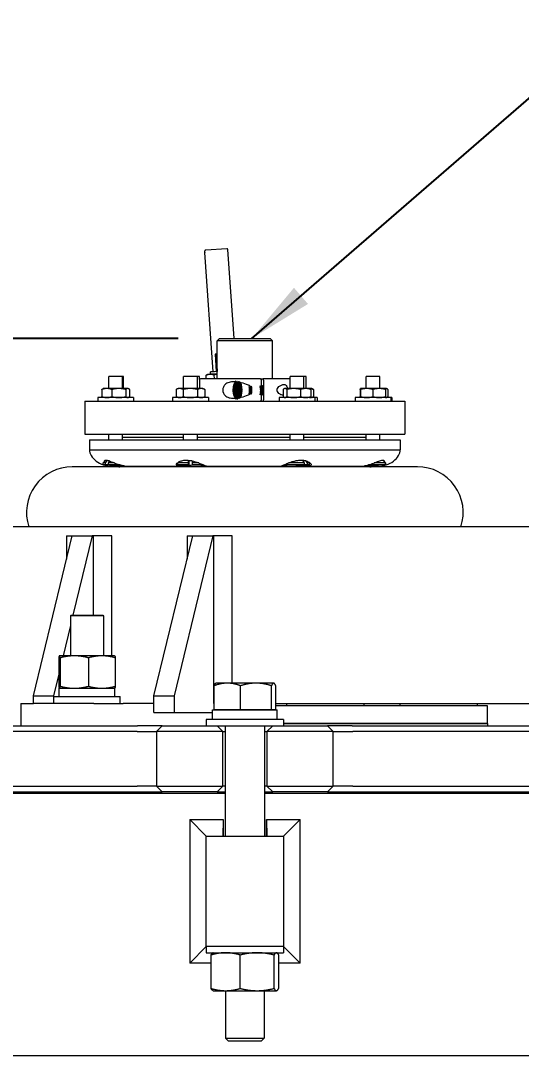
# Model space of a CAD drawing. Header units: inches. Extents: x 19 to 503, y 7 to 322.
# Drawn here: x 381.47 to 392.81, y 133.51 to 156.96 of the extents above; entities that cross this region are included whole.
import ezdxf

# ---------------------------------------------------------------- set-up
doc = ezdxf.new("R2010")
doc.units = ezdxf.units.IN
doc.header["$LTSCALE"] = 15
doc.header["$MEASUREMENT"] = 0
for name, color, linetype, lineweight in [('Dimension (ANSI)', 7, 'Continuous', 25), ('Symbol (ANSI)', 7, 'Continuous', 25), ('Visible (ANSI)', 7, 'Continuous', 50)]:
    doc.layers.add(name, color=color, linetype=linetype, lineweight=lineweight)
doc.styles.add('MEMCOR Medium', font='arial.ttf')
doc.dimstyles.new('Default (ANSI)', dxfattribs={"dimscale": 15, "dimtxt": 0.15, "dimasz": 0.098425, "dimexe": 0.125, "dimexo": 0.0625, "dimgap": 0.031496, "dimtad": 0, "dimtih": 1, "dimtoh": 1, "dimdec": 4, "dimrnd": 1e-08, "dimzin": 3, "dimdsep": 46, "dimlunit": 5, "dimtxsty": 'MEMCOR Medium', "dimcen": 0.09, "dimdle": 0.393701, "dimclrd": 256, "dimclre": 256, "dimclrt": 256, "dimadec": 0, "dimazin": 1, "dimtfac": 0.8, "dimtofl": 0, "dimtmove": 0, "dimatfit": 3, "dimfxl": 1, "dimfrac": 1, "dimtolj": 1, "dimtzin": 4, "dimlwd": -1, "dimlwe": -1, "dimarcsym": 0})
doc.dimstyles.new('Default (ANSI)$7', dxfattribs={"dimscale": 15, "dimtxt": 0.15, "dimasz": 0.098425, "dimexe": 0.125, "dimexo": 0.0625, "dimgap": 0.031496, "dimtad": 0, "dimtih": 1, "dimtoh": 1, "dimdec": 4, "dimrnd": 1e-08, "dimzin": 3, "dimdsep": 46, "dimlunit": 5, "dimtxsty": 'MEMCOR Medium', "dimcen": 0.09, "dimdle": 0.393701, "dimclrd": 256, "dimclre": 256, "dimclrt": 256, "dimadec": 0, "dimazin": 1, "dimtfac": 0.8, "dimtofl": 0, "dimtmove": 0, "dimatfit": 3, "dimfxl": 1, "dimfrac": 1, "dimtolj": 1, "dimtzin": 4, "dimlwd": -1, "dimlwe": -1, "dimarcsym": 0})

# ---------------------------------------------------------------- blocks, each defined once
blk = doc.blocks.new('*D25')
at = {"layer": 'Defpoints', "color": 0, "transparency": 16777216}
for p in [(385.971, 149.759), (323.549, 58.491), (366.383, 58.491)]:
    blk.add_point(p, dxfattribs=at)
at = {"layer": 'Dimension (ANSI)', "transparency": 16777216}
for p, q in [((385.034, 149.759), (321.674, 149.759)), ((323.549, 148.283), (323.549, 114.595)), ((323.549, 59.968), (323.549, 95.474)), ((365.446, 58.491), (321.674, 58.491))]:
    blk.add_line(p, q, dxfattribs=at)
for points in [[(323.303, 148.283), (323.795, 148.283), (323.549, 149.759)], [(323.303, 59.968), (323.795, 59.968), (323.549, 58.491)]]:
    blk.add_solid(points, dxfattribs=at)
at = {"layer": 'Dimension (ANSI)', "transparency": 16777216, "char_height": 2.25, "attachment_point": 5, "style": 'MEMCOR Medium'}
for s, insert in [('\\A1; \\fArial|b0|i0;91{\\H0.8x;\\S1#4;} in', (323.549, 107.33)), ('\\A1;[2318.2 mm]{\\P\\fArial|b0|i0;SHIPPING\\P\\fArial|b0|i0;HEIGHT\\P\\fArial|b0|i0;REF.}', (323.549, 97.769))]:
    blk.add_mtext(s, dxfattribs=dict(at, insert=insert))

msp = doc.modelspace()

# ---------------------------------------------------------------- linework, layer by layer
at = {"layer": 'Visible (ANSI)', "linetype": 'Continuous', "lineweight": 18}
for p, q in [((385.82916, 149.00665), (385.63732, 151.71061)), ((385.6375, 151.7152), (385.64205, 151.7454)), ((386.13739, 151.79357), (385.66136, 151.76313)), ((386.30251, 149.75937), (386.15955, 151.77421)), ((385.97105, 149.75937), (385.92105, 149.70937)), ((387.17105, 149.70937), (385.92105, 149.70937)), ((385.92105, 148.84437), (385.92105, 149.70937)), ((385.97105, 149.75937), (387.12105, 149.75937)), ((387.12105, 149.75937), (387.17105, 149.70937)), ((387.17105, 148.84437), (387.17105, 149.70937)), ((385.89464, 149.40538), (385.87092, 149.40356)), ((385.87092, 149.40356), (385.89604, 149.01098)), ((385.92105, 149.40707), (385.89464, 149.40538)), ((385.89464, 149.40538), (385.91978, 149.01251)), ((383.77704, 148.89937), (383.46454, 148.89937)), ((383.46454, 148.62737), (383.46454, 148.89937)), ((383.77704, 148.62737), (383.77704, 148.89937)), ((383.79811, 148.89937), (383.77704, 148.89937)), ((383.79811, 148.62737), (383.79811, 148.89937)), ((385.46955, 148.89937), (385.15705, 148.89937)), ((385.15705, 148.62737), (385.15705, 148.89937)), ((385.46955, 148.62737), (385.46955, 148.89937)), ((385.52042, 148.89937), (385.46955, 148.89937)), ((385.52042, 148.83516), (385.52042, 148.89937)), ((385.65972, 148.92262), (385.66473, 148.84437)), ((385.69715, 148.94386), (385.67263, 148.93045)), ((385.77003, 148.94866), (385.7649, 149.00241)), ((385.84381, 148.9346), (385.84959, 148.84437)), ((387.88419, 148.89937), (387.57169, 148.89937)), ((387.57169, 148.62737), (387.57169, 148.89937)), ((387.88419, 148.62737), (387.88419, 148.89937)), ((387.93506, 148.89937), (387.88419, 148.89937)), ((387.93506, 148.62737), (387.93506, 148.89937)), ((389.6065, 148.89937), (389.294, 148.89937)), ((389.294, 148.62737), (389.294, 148.89937)), ((389.6065, 148.62737), (389.6065, 148.89937)), ((385.5148, 148.81937), (385.5148, 148.62737)), ((386.90236, 148.84437), (385.5398, 148.84437)), ((386.90236, 148.84437), (386.95953, 148.84437)), ((386.91194, 148.81937), (386.91194, 148.36937)), ((387.5523, 148.84437), (386.95953, 148.84437)), ((386.9691, 148.81937), (386.9691, 148.36937)), ((384.02679, 148.42437), (383.21479, 148.42437)), ((383.21479, 148.42437), (383.21479, 148.34437)), ((383.30609, 148.60706), (383.30609, 148.44468)), ((383.33929, 148.62737), (383.32866, 148.62242)), ((383.33929, 148.42437), (383.32866, 148.42932)), ((383.42001, 148.62737), (383.33929, 148.62737)), ((383.69127, 148.62737), (383.42001, 148.62737)), ((383.53392, 148.60706), (383.53392, 148.44468)), ((383.89205, 148.62737), (383.69127, 148.62737)), ((383.84862, 148.60706), (383.84862, 148.44468)), ((383.90229, 148.62737), (383.89205, 148.62737)), ((383.90229, 148.62737), (383.91291, 148.62242)), ((383.90229, 148.42437), (383.91291, 148.42932)), ((383.93548, 148.60706), (383.93548, 148.44468)), ((384.02679, 148.42437), (384.02679, 148.34437)), ((385.7193, 148.42437), (384.9073, 148.42437)), ((384.9073, 148.42437), (384.9073, 148.34437)), ((384.98826, 148.60706), (384.98826, 148.44468)), ((385.0318, 148.62737), (384.98987, 148.60782)), ((385.0318, 148.42437), (384.98987, 148.44392)), ((385.06829, 148.62737), (385.0318, 148.62737)), ((385.31084, 148.62737), (385.06829, 148.62737)), ((385.14832, 148.60706), (385.14832, 148.44468)), ((385.55585, 148.62737), (385.31084, 148.62737)), ((385.47336, 148.60706), (385.47336, 148.44468)), ((385.5948, 148.62737), (385.55585, 148.62737)), ((385.5948, 148.62737), (385.63673, 148.60782)), ((385.5948, 148.42437), (385.63673, 148.44392)), ((385.63833, 148.60706), (385.63833, 148.44468)), ((385.7193, 148.42437), (385.7193, 148.34437)), ((388.13394, 148.42437), (387.32194, 148.42437)), ((387.32194, 148.42437), (387.32194, 148.34437)), ((387.41471, 148.60706), (387.41471, 148.44468)), ((387.44644, 148.62737), (387.43718, 148.62305)), ((387.44644, 148.42437), (387.43718, 148.42869)), ((387.4554, 148.62737), (387.44644, 148.62737)), ((387.65271, 148.62737), (387.4554, 148.62737)), ((387.4961, 148.60706), (387.4961, 148.44468)), ((387.92524, 148.62737), (387.65271, 148.62737)), ((387.80932, 148.60706), (387.80932, 148.44468)), ((388.00944, 148.62737), (387.92524, 148.62737)), ((388.00944, 148.62737), (388.0187, 148.62305)), ((388.02136, 148.62737), (388.00944, 148.62737)), ((388.00944, 148.42437), (388.0187, 148.42869)), ((388.06031, 148.62737), (388.02136, 148.62737)), ((388.04116, 148.60706), (388.04116, 148.44468)), ((388.06031, 148.62737), (388.10224, 148.60782)), ((388.06031, 148.42437), (388.10224, 148.44392)), ((388.10385, 148.60706), (388.10385, 148.44468)), ((388.13394, 148.42437), (388.13394, 148.34437)), ((388.18481, 148.42437), (388.13394, 148.42437)), ((388.18481, 148.42437), (388.18481, 148.34437)), ((389.85625, 148.42437), (389.04425, 148.42437)), ((389.04425, 148.42437), (389.04425, 148.34437)), ((389.15662, 148.60706), (389.15662, 148.44468)), ((389.16734, 148.60706), (389.16734, 148.44468)), ((389.16875, 148.62737), (389.16874, 148.62737)), ((389.16875, 148.42437), (389.16874, 148.42438)), ((389.30737, 148.62737), (389.16875, 148.62737)), ((389.58886, 148.62737), (389.30737, 148.62737)), ((389.44741, 148.60706), (389.44741, 148.44468)), ((389.73174, 148.62737), (389.58886, 148.62737)), ((389.73032, 148.60706), (389.73032, 148.44468)), ((389.73175, 148.62737), (389.73174, 148.62737)), ((389.73175, 148.62737), (389.73176, 148.62737)), ((389.74258, 148.62737), (389.73175, 148.62737)), ((389.73175, 148.42437), (389.73176, 148.42438)), ((389.73315, 148.60706), (389.73315, 148.44468)), ((389.75282, 148.62737), (389.74258, 148.62737)), ((389.75282, 148.62737), (389.76344, 148.62242)), ((389.75282, 148.42437), (389.76344, 148.42932)), ((389.78601, 148.60706), (389.78601, 148.44468)), ((389.85625, 148.42437), (389.85625, 148.34437)), ((389.87732, 148.42437), (389.85625, 148.42437)), ((389.87732, 148.42437), (389.87732, 148.34437)), ((382.92105, 148.34437), (390.17105, 148.34437)), ((382.92105, 148.34437), (382.92105, 147.59437)), ((390.17105, 148.34437), (390.17105, 147.59437)), ((382.92105, 147.59437), (390.17105, 147.59437)), ((383.46454, 147.46937), (383.46454, 147.59437)), ((383.77704, 147.46937), (383.77704, 147.59437)), ((383.77704, 147.53019), (385.15705, 147.53019)), ((385.15705, 147.46937), (385.15705, 147.59437)), ((385.46955, 147.46937), (385.46955, 147.59437)), ((385.46955, 147.53019), (387.57169, 147.53019)), ((387.57169, 147.46937), (387.57169, 147.59437)), ((387.88419, 147.46937), (387.88419, 147.59437)), ((387.88419, 147.53019), (389.294, 147.53019)), ((389.294, 147.46937), (389.294, 147.59437)), ((389.6065, 147.46937), (389.6065, 147.59437)), ((383.02605, 147.46937), (390.06605, 147.46937)), ((383.02605, 147.46937), (383.02605, 147.24117)), ((383.02605, 147.24117), (390.06605, 147.24117)), ((390.06605, 147.46937), (390.06605, 147.24117)), ((383.392, 147.00692), (383.33679, 146.94341)), ((389.67914, 147.0068), (389.69603, 146.98737)), ((390.45605, 146.856), (382.63605, 146.856)), ((383.39101, 146.94341), (383.33679, 146.94341)), ((383.33679, 146.89937), (383.33679, 146.94341)), ((383.39101, 146.89937), (383.33679, 146.89937)), ((383.39101, 146.89937), (383.39101, 146.94341)), ((383.44989, 146.89937), (383.39101, 146.89937)), ((383.47589, 146.98737), (383.41862, 146.98737)), ((383.44989, 146.94341), (383.44989, 146.89937)), ((383.58962, 146.94341), (383.44989, 146.94341)), ((383.72098, 146.89937), (383.44989, 146.89937)), ((383.55085, 146.86937), (383.66626, 146.86937)), ((383.66626, 146.86937), (383.68106, 146.86937)), ((383.90252, 146.86937), (385.09196, 146.86937)), ((385.04877, 146.96581), (385.0293, 146.94341)), ((385.26885, 146.94341), (385.0293, 146.94341)), ((385.0293, 146.89937), (385.0293, 146.94341)), ((385.26885, 146.89937), (385.0293, 146.89937)), ((385.26885, 146.89937), (385.26885, 146.94341)), ((385.27375, 146.89937), (385.26885, 146.89937)), ((385.35318, 146.98737), (385.26918, 146.98737)), ((385.27375, 146.94341), (385.27375, 146.89937)), ((385.35284, 146.94341), (385.35284, 146.89937)), ((385.50011, 146.94341), (385.35284, 146.94341)), ((385.5973, 146.89937), (385.35284, 146.89937)), ((385.5973, 146.89937), (385.5973, 146.90477)), ((385.67252, 146.86937), (387.36945, 146.86937)), ((387.44394, 146.89937), (387.44394, 146.90599)), ((387.89485, 146.89937), (387.44394, 146.89937)), ((387.89485, 146.94341), (387.53713, 146.94341)), ((387.92763, 146.98737), (387.86772, 146.98737)), ((387.89485, 146.89937), (387.89485, 146.94341)), ((387.95476, 146.89937), (387.89485, 146.89937)), ((387.95423, 146.86937), (389.16461, 146.86937)), ((387.95476, 146.94341), (387.95476, 146.89937)), ((388.01194, 146.94341), (387.95476, 146.94341)), ((388.01194, 146.89937), (387.95476, 146.89937)), ((387.99396, 146.96409), (388.01194, 146.94341)), ((388.01194, 146.89937), (388.01194, 146.94341)), ((389.73075, 146.89937), (389.34448, 146.89937)), ((389.41104, 146.86937), (389.54125, 146.86937)), ((389.73075, 146.94341), (389.47625, 146.94341)), ((389.69603, 146.98737), (389.69204, 146.98737)), ((389.73075, 146.89937), (389.73075, 146.94341)), ((389.73148, 146.89937), (389.73075, 146.89937)), ((389.73148, 146.94341), (389.73148, 146.89937)), ((398.85226, 145.49437), (380.01249, 145.49437)), ((381.75546, 141.67437), (382.63225, 145.29437)), ((382.50489, 145.29437), (382.63225, 145.29437)), ((382.50489, 145.29437), (382.50489, 144.76854)), ((382.63225, 145.29437), (383.08749, 145.29437)), ((383.08749, 145.29437), (382.65151, 143.49437)), ((383.1154, 145.29437), (383.08749, 145.29437)), ((383.52917, 145.29437), (383.1154, 145.29437)), ((383.1154, 143.49437), (383.1154, 145.29437)), ((383.52917, 142.57637), (383.52917, 145.29437)), ((384.48686, 141.67437), (385.36365, 145.29437)), ((385.81889, 145.29437), (384.9421, 141.67437)), ((385.23629, 145.29437), (385.36365, 145.29437)), ((385.23629, 145.29437), (385.23629, 144.76854)), ((385.36365, 145.29437), (385.81889, 145.29437)), ((385.8468, 145.29437), (385.81889, 145.29437)), ((386.26057, 145.29437), (385.8468, 145.29437)), ((385.8468, 141.49437), (385.8468, 145.29437)), ((386.26057, 141.958), (386.26057, 145.29437)), ((382.60778, 143.49437), (382.59528, 143.48187)), ((382.60778, 143.49437), (383.33278, 143.49437)), ((383.33278, 143.49437), (383.34528, 143.48187)), ((382.59528, 143.2622), (382.42917, 142.57637)), ((383.34528, 143.48187), (382.59528, 143.48187)), ((382.59528, 143.48187), (382.59528, 142.57637)), ((383.34528, 143.48187), (383.34528, 142.57637)), ((382.34528, 142.57637), (382.3446, 142.57606)), ((382.34595, 142.57637), (382.34528, 142.57637)), ((382.68322, 142.57637), (382.34595, 142.57637)), ((383.30755, 142.57637), (382.68322, 142.57637)), ((383.59528, 142.57637), (383.30755, 142.57637)), ((383.59528, 142.57637), (383.59595, 142.57606)), ((382.32921, 142.53128), (382.32921, 141.88746)), ((382.36269, 142.53128), (382.36269, 141.88746)), ((383.00375, 142.53128), (383.00375, 141.88746)), ((383.61134, 142.53128), (383.61134, 141.88746)), ((382.32921, 142.1637), (382.21069, 141.67437)), ((385.84731, 141.354), (385.84731, 141.89941)), ((385.89005, 141.958), (385.88471, 141.95491)), ((386.14864, 141.958), (385.89005, 141.958)), ((386.79934, 141.958), (386.14864, 141.958)), ((386.44997, 141.354), (386.44997, 141.89941)), ((387.19675, 141.958), (386.79934, 141.958)), ((387.14871, 141.354), (387.14871, 141.89941)), ((387.20205, 141.958), (387.19675, 141.958)), ((387.20205, 141.958), (387.2074, 141.95491)), ((387.2448, 141.354), (387.2448, 141.89941)), ((381.75546, 141.67437), (382.21069, 141.67437)), ((381.75546, 141.49437), (381.75546, 141.67437)), ((382.21069, 141.67437), (382.21069, 141.49437)), ((382.22028, 141.65437), (383.72028, 141.65437)), ((382.22028, 141.49437), (382.22028, 141.65437)), ((382.33778, 141.84237), (383.60278, 141.84237)), ((382.33778, 141.65437), (382.33778, 141.84237)), ((382.34528, 141.84237), (382.3446, 141.84268)), ((383.59528, 141.84237), (383.59595, 141.84268)), ((383.60278, 141.65437), (383.60278, 141.84237)), ((383.72028, 141.49437), (383.72028, 141.65437)), ((384.48686, 141.67437), (384.9421, 141.67437)), ((384.48686, 141.29437), (384.48686, 141.67437)), ((384.9421, 141.67437), (384.9421, 141.29437)), ((381.46801, 141.49437), (381.76122, 141.49437)), ((381.46801, 141.49437), (381.46801, 140.99437)), ((383.12692, 141.49437), (381.76122, 141.49437)), ((383.12692, 141.49437), (383.78894, 141.49437)), ((384.48686, 141.49437), (383.78894, 141.49437)), ((385.84731, 141.49437), (385.8468, 141.49437)), ((387.2448, 141.49437), (395.78244, 141.49437)), ((388.19512, 141.44437), (387.2448, 141.44437)), ((387.48881, 141.49437), (387.48881, 141.44437)), ((389.09022, 141.44437), (388.19512, 141.44437)), ((391.42228, 141.44437), (389.09022, 141.44437)), ((389.23881, 141.49437), (389.23881, 141.44437)), ((390.05945, 141.49437), (390.05945, 141.44437)), ((391.80945, 141.44437), (391.42228, 141.44437)), ((391.80945, 141.49437), (391.80945, 141.44437)), ((392.04605, 141.44437), (391.80945, 141.44437)), ((392.04605, 141.04437), (392.04605, 141.44437)), ((384.48686, 141.29437), (384.9421, 141.29437)), ((384.9421, 141.29437), (385.81655, 141.29437)), ((385.81655, 141.35399), (387.27555, 141.35399)), ((385.81655, 141.13499), (385.81655, 141.35399)), ((385.84355, 141.35399), (385.84731, 141.3631)), ((386.14864, 141.354), (385.84731, 141.354)), ((385.89005, 141.354), (385.89005, 141.35399)), ((386.44997, 141.354), (386.14864, 141.354)), ((386.79934, 141.354), (386.44997, 141.354)), ((387.14871, 141.354), (386.79934, 141.354)), ((387.19675, 141.354), (387.14871, 141.354)), ((387.2448, 141.354), (387.19675, 141.354)), ((387.20205, 141.354), (387.20205, 141.35399)), ((387.27555, 141.13499), (387.27555, 141.35399)), ((379.52194, 140.99437), (384.11764, 140.99437)), ((384.67605, 140.99437), (384.11764, 140.99437)), ((384.54605, 140.86437), (384.67605, 140.99437)), ((384.67605, 140.99437), (385.50801, 140.99437)), ((385.50801, 140.99437), (385.79224, 140.99437)), ((387.42105, 141.13499), (385.67105, 141.13499)), ((385.67105, 141.13499), (385.67105, 140.99437)), ((385.79224, 140.99437), (385.91605, 140.99437)), ((386.04605, 140.86437), (385.91605, 140.99437)), ((385.91605, 140.99437), (387.17605, 140.99437)), ((386.09855, 140.99437), (386.09855, 138.49437)), ((386.99355, 140.99437), (386.99355, 138.49437)), ((387.04605, 140.86437), (387.17605, 140.99437)), ((387.17605, 140.99437), (387.29986, 140.99437)), ((387.29986, 140.99437), (387.58409, 140.99437)), ((387.42105, 141.13499), (387.42105, 140.99437)), ((392.04605, 141.04437), (387.42105, 141.04437)), ((387.42105, 141.04437), (392.04605, 141.04437)), ((387.58409, 140.99437), (388.41605, 140.99437)), ((388.97446, 140.99437), (388.41605, 140.99437)), ((388.54605, 140.86437), (388.41605, 140.99437)), ((388.97446, 140.99437), (393.57017, 140.99437)), ((392.04605, 141.04437), (392.04605, 140.99437)), ((384.10287, 140.86437), (379.47921, 140.86437)), ((384.10287, 140.86437), (384.54605, 140.86437)), ((384.54605, 140.86437), (384.54605, 139.62437)), ((385.50233, 140.86437), (384.54605, 140.86437)), ((385.78812, 140.86437), (385.50233, 140.86437)), ((386.04605, 140.86437), (385.78812, 140.86437)), ((386.04605, 140.86437), (386.09855, 140.86437)), ((386.04605, 139.62437), (386.04605, 140.86437)), ((386.99355, 140.86437), (387.04605, 140.86437)), ((387.04605, 140.86437), (387.04605, 139.62437)), ((387.30399, 140.86437), (387.04605, 140.86437)), ((387.58978, 140.86437), (387.30399, 140.86437)), ((388.54605, 140.86437), (387.58978, 140.86437)), ((388.54605, 139.62437), (388.54605, 140.86437)), ((388.54605, 140.86437), (388.98924, 140.86437)), ((393.6129, 140.86437), (388.98924, 140.86437)), ((379.47921, 139.62437), (384.10287, 139.62437)), ((384.54605, 139.62437), (384.10287, 139.62437)), ((384.54605, 139.62437), (385.50233, 139.62437)), ((384.54605, 139.62437), (384.67605, 139.49437)), ((385.50233, 139.62437), (385.78812, 139.62437)), ((385.78812, 139.62437), (386.04605, 139.62437)), ((386.04605, 139.62437), (385.91605, 139.49437)), ((386.09855, 139.62437), (386.04605, 139.62437)), ((387.04605, 139.62437), (386.99355, 139.62437)), ((387.04605, 139.62437), (387.30399, 139.62437)), ((387.04605, 139.62437), (387.17605, 139.49437)), ((387.30399, 139.62437), (387.58978, 139.62437)), ((387.58978, 139.62437), (388.54605, 139.62437)), ((388.54605, 139.62437), (388.41605, 139.49437)), ((388.98924, 139.62437), (388.54605, 139.62437)), ((388.98924, 139.62437), (393.6129, 139.62437)), ((386.09855, 139.46312), (377.01508, 139.46312)), ((379.1765, 139.49437), (384.43739, 139.49437)), ((384.43739, 139.49437), (384.67605, 139.49437)), ((385.50801, 139.49437), (384.67605, 139.49437)), ((385.79224, 139.49437), (385.50801, 139.49437)), ((385.91605, 139.49437), (385.79224, 139.49437)), ((385.91605, 139.49437), (386.09855, 139.49437)), ((386.99355, 139.49437), (387.17605, 139.49437)), ((396.07702, 139.46312), (386.99355, 139.46312)), ((387.29986, 139.49437), (387.17605, 139.49437)), ((387.58409, 139.49437), (387.29986, 139.49437)), ((388.41605, 139.49437), (387.58409, 139.49437)), ((388.41605, 139.49437), (388.65472, 139.49437)), ((388.65472, 139.49437), (393.91561, 139.49437)), ((385.29626, 138.86916), (385.29626, 135.61958)), ((385.29626, 138.86916), (386.05462, 138.86916)), ((385.29626, 138.86916), (385.67105, 138.49437)), ((386.05462, 138.86916), (386.04605, 138.49437)), ((386.05462, 138.86916), (386.05462, 138.49437)), ((387.03749, 138.86916), (387.04605, 138.49437)), ((387.03749, 138.49437), (387.03749, 138.86916)), ((387.03749, 138.86916), (387.79585, 138.86916)), ((387.79585, 138.86916), (387.42105, 138.49437)), ((387.79585, 135.61958), (387.79585, 138.86916)), ((385.67105, 138.49437), (387.42105, 138.49437)), ((385.67105, 135.99437), (385.67105, 138.49437)), ((387.42105, 138.49437), (387.42105, 135.99437)), ((385.29626, 135.61958), (385.67105, 135.99437)), ((387.42105, 135.99437), (385.67105, 135.99437)), ((387.42105, 135.99437), (385.67105, 135.99437)), ((385.67105, 135.99437), (385.67105, 135.85374)), ((387.42105, 135.99437), (387.42105, 135.85374)), ((387.79585, 135.61958), (387.42105, 135.99437)), ((385.67105, 135.85374), (387.42105, 135.85374)), ((385.78021, 135.04661), (385.78021, 135.80188)), ((385.82705, 135.85374), (385.8212, 135.85101)), ((386.44075, 135.04661), (386.44075, 135.80188)), ((387.20659, 135.04661), (387.20659, 135.80188)), ((387.26505, 135.85374), (387.27091, 135.85101)), ((387.3119, 135.04661), (387.3119, 135.80188)), ((385.78021, 135.61958), (385.29626, 135.61958)), ((387.79585, 135.61958), (387.3119, 135.61958)), ((385.82705, 134.99474), (385.8212, 134.99748)), ((385.82705, 134.99474), (386.11048, 134.99474)), ((386.10855, 134.99474), (386.10855, 133.92011)), ((386.11048, 134.99474), (386.82367, 134.99474)), ((386.82367, 134.99474), (387.25925, 134.99474)), ((386.98355, 134.99474), (386.98355, 133.92011)), ((387.25925, 134.99474), (387.26505, 134.99474)), ((387.26505, 134.99474), (387.27091, 134.99748)), ((386.10855, 133.92011), (386.98355, 133.92011)), ((386.17671, 133.85399), (386.10855, 133.92011)), ((386.91539, 133.85399), (386.98355, 133.92011)), ((386.91539, 133.85399), (386.17671, 133.85399)), ((365.04722, 133.52562), (399.9458, 133.52562))]:
    msp.add_line(p, q, dxfattribs=at)
at = {"layer": 'Visible (ANSI)'}
for p, q in [((386.3443, 148.75593), (386.35196, 148.76503)), ((386.41387, 148.59437), (386.33101, 148.59437)), ((386.3443, 148.43281), (386.35196, 148.42371))]:
    msp.add_line(p, q, dxfattribs=at)
at = {"layer": 'Visible (ANSI)', "linetype": 'Continuous', "lineweight": 18}
for centre, radius, start, end in [((385.65815, 151.71209), 0.02088, 171.43591, 184.058368), ((385.66269, 151.74229), 0.02088, 93.65987, 171.43591), ((386.13873, 151.77274), 0.02088, 4.058368, 93.65987), ((385.5398, 148.81937), 0.025, 90, 180), ((387.5523, 148.81937), 0.025, 39.163035, 90), ((383.31457, 147.25637), 0.28891, 183.015326, 209.34172), ((389.77754, 147.25637), 0.28891, 330.65828, 356.984674), ((383.42819, 147.32024), 0.41925, 209.34172, 233.614904), ((389.66392, 147.32024), 0.41925, 306.385096, 330.65828), ((382.63605, 145.81937), 1.03663, 90, 198.271216), ((383.50238, 147.42093), 0.54432, 233.614904, 252.289212), ((383.55085, 147.57975), 0.71038, 253.289325, 270), ((383.66243, 147.27406), 0.41885, 273.528454, 289.10183), ((389.42968, 147.27406), 0.41885, 252.011788, 266.471546), ((389.54125, 147.57975), 0.71038, 270, 286.973148), ((389.58973, 147.42093), 0.54432, 286.973148, 306.385096), ((390.45605, 145.81937), 1.03663, 341.728784, 90)]:
    msp.add_arc(centre, radius, start, end, dxfattribs=at)
for centre, major_axis, ratio, start_param, end_param in [((386.18615, 148.97516), (-0.489, -0.0313), 0.00055745, 5.81141413, 6.28198985), ((386.18615, 148.97516), (0.489, 0.0313), 0.00055745, 2.14372812, 2.669822), ((386.1827, 149.02916), (-0.4178, -0.02674), 0.00055745, 5.38908261, 6.28320273), ((386.89155, 148.59437), (0, -0.125), 0.38268343, 0.44034431, 2.70124835)]:
    msp.add_ellipse(centre, major_axis=major_axis, ratio=ratio, start_param=start_param, end_param=end_param, dxfattribs=at)
at = {"layer": 'Visible (ANSI)'}
msp.add_ellipse((386.37244, 148.59437), major_axis=(0, 0.1775), ratio=0.38268343, dxfattribs=at)
for centre, major_axis, start_param, end_param in [((386.37244, 148.59437), (0, -0.10825), 3.66519143, 4.71238898), ((386.37244, 148.59437), (0, 0.10825), 5.75958653, 6.80678408), ((386.38168, 148.59437), (0, 0.1875), 0.22081998, 0.42707859), ((386.37244, 148.59437), (0, 0.10825), 4.71238898, 5.75958653), ((386.38168, 148.59437), (0, 0.1875), 3.4778984, 5.94687956), ((386.60341, 148.59437), (0, -0.1875), 1.06607265, 2.07552001), ((386.37244, 148.59437), (0, -0.10825), 4.71238898, 5.75958653), ((386.37244, 148.59437), (0, -0.10825), 5.75958653, 6.80678408), ((386.38168, 148.59437), (0, -0.1875), 5.85610672, 6.06236533), ((386.37244, 148.59437), (0, 0.10825), 3.66519143, 4.71238898)]:
    msp.add_ellipse(centre, major_axis=major_axis, ratio=0.38268343, start_param=start_param, end_param=end_param, dxfattribs=at)
at = {"layer": 'Visible (ANSI)', "linetype": 'Continuous', "lineweight": 18}
for points, weights in [([(385.75056, 148.9474), (385.70636, 148.94452), (385.65972, 148.92262)], [1, 1.0562990584, 1.07162109099]), ([(385.65972, 148.92262), (385.66625, 148.92696), (385.67263, 148.93045)], [1.07162109099, 1.06838794082, 1.06333022529]), ([(385.84381, 148.9346), (385.79476, 148.95028), (385.75056, 148.9474)], [1.07162109099, 1.0562990584, 1]), ([(385.92105, 148.95157), (385.8833, 148.94467), (385.84381, 148.9346)], [1.05264137071, 1.06545229951, 1.07162109099]), ([(383.42001, 148.62737), (383.36714, 148.62737), (383.30609, 148.60706)], [1, 1.0379548493, 1]), ([(383.30609, 148.60706), (383.31798, 148.61743), (383.32866, 148.62242)], [1, 1.01903065952, 1.01897727532]), ([(383.30609, 148.44468), (383.36714, 148.42437), (383.42001, 148.42437)], [1, 1.0379548493, 1]), ([(383.32866, 148.42932), (383.31798, 148.43431), (383.30609, 148.44468)], [1.01897727532, 1.01903065952, 1]), ([(383.53392, 148.60706), (383.47288, 148.62737), (383.42001, 148.62737)], [1, 1.0379548493, 1]), ([(383.42001, 148.42437), (383.47288, 148.42437), (383.53392, 148.44468)], [1, 1.0379548493, 1]), ([(383.69127, 148.62737), (383.61825, 148.62737), (383.53392, 148.60706)], [1, 1.0379548493, 1]), ([(383.53392, 148.44468), (383.61825, 148.42437), (383.69127, 148.42437)], [1, 1.0379548493, 1]), ([(383.84862, 148.60706), (383.7643, 148.62737), (383.69127, 148.62737)], [1, 1.0379548493, 1]), ([(383.69127, 148.42437), (383.7643, 148.42437), (383.84862, 148.44468)], [1, 1.0379548493, 1]), ([(383.89205, 148.62737), (383.87189, 148.62737), (383.84862, 148.60706)], [1, 1.0379548493, 1]), ([(383.84862, 148.44468), (383.87189, 148.42437), (383.89205, 148.42437)], [1, 1.0379548493, 1]), ([(383.93548, 148.60706), (383.91221, 148.62737), (383.89205, 148.62737)], [1, 1.0379548493, 1]), ([(383.89205, 148.42437), (383.91221, 148.42437), (383.93548, 148.44468)], [1, 1.0379548493, 1]), ([(385.06829, 148.62737), (385.03115, 148.62737), (384.98826, 148.60706)], [1, 1.0379548493, 1]), ([(384.98826, 148.44468), (385.03115, 148.42437), (385.06829, 148.42437)], [1, 1.0379548493, 1]), ([(385.14832, 148.60706), (385.10543, 148.62737), (385.06829, 148.62737)], [1, 1.0379548493, 1]), ([(385.06829, 148.42437), (385.10543, 148.42437), (385.14832, 148.44468)], [1, 1.0379548493, 1]), ([(385.31084, 148.62737), (385.23542, 148.62737), (385.14832, 148.60706)], [1, 1.0379548493, 1]), ([(385.14832, 148.44468), (385.23542, 148.42437), (385.31084, 148.42437)], [1, 1.0379548493, 1]), ([(385.47336, 148.60706), (385.38627, 148.62737), (385.31084, 148.62737)], [1, 1.0379548493, 1]), ([(385.31084, 148.42437), (385.38627, 148.42437), (385.47336, 148.44468)], [1, 1.0379548493, 1]), ([(385.55585, 148.62737), (385.51756, 148.62737), (385.47336, 148.60706)], [1, 1.0379548493, 1]), ([(385.47336, 148.44468), (385.51756, 148.42437), (385.55585, 148.42437)], [1, 1.0379548493, 1]), ([(385.63833, 148.60706), (385.59413, 148.62737), (385.55585, 148.62737)], [1, 1.0379548493, 1]), ([(385.55585, 148.42437), (385.59413, 148.42437), (385.63833, 148.44468)], [1, 1.0379548493, 1]), ([(385.63673, 148.60782), (385.63753, 148.60744), (385.63833, 148.60706)], [1.00134783282, 1.00068632708, 1]), ([(385.63833, 148.44468), (385.63753, 148.4443), (385.63673, 148.44392)], [1, 1.00068632708, 1.00134783282]), ([(387.4554, 148.62737), (387.43652, 148.62737), (387.41471, 148.60706)], [1, 1.0379548493, 1]), ([(387.41471, 148.44468), (387.43652, 148.42437), (387.4554, 148.42437)], [1, 1.0379548493, 1]), ([(387.4961, 148.60706), (387.47429, 148.62737), (387.4554, 148.62737)], [1, 1.0379548493, 1]), ([(387.4554, 148.42437), (387.47429, 148.42437), (387.4961, 148.44468)], [1, 1.0379548493, 1]), ([(387.65271, 148.62737), (387.58003, 148.62737), (387.4961, 148.60706)], [1, 1.0379548493, 1]), ([(387.4961, 148.44468), (387.58003, 148.42437), (387.65271, 148.42437)], [1, 1.0379548493, 1]), ([(387.80932, 148.60706), (387.72539, 148.62737), (387.65271, 148.62737)], [1, 1.0379548493, 1]), ([(387.65271, 148.42437), (387.72539, 148.42437), (387.80932, 148.44468)], [1, 1.0379548493, 1]), ([(387.92524, 148.62737), (387.87144, 148.62737), (387.80932, 148.60706)], [1, 1.0379548493, 1]), ([(387.80932, 148.44468), (387.87144, 148.42437), (387.92524, 148.42437)], [1, 1.0379548493, 1]), ([(388.04116, 148.60706), (387.97904, 148.62737), (387.92524, 148.62737)], [1, 1.0379548493, 1]), ([(387.92524, 148.42437), (387.97904, 148.42437), (388.04116, 148.44468)], [1, 1.0379548493, 1]), ([(388.02136, 148.62737), (388.01583, 148.62737), (388.01028, 148.62698)], [1, 1.00531032451, 1.00913469679]), ([(388.01028, 148.42476), (388.01583, 148.42437), (388.02136, 148.42437)], [1.00913469679, 1.00531032451, 1]), ([(388.0187, 148.62305), (388.02931, 148.61811), (388.04116, 148.60706)], [1.01888705873, 1.02028697131, 1]), ([(388.04116, 148.44468), (388.02931, 148.43364), (388.0187, 148.42869)], [1, 1.02028697131, 1.01888705873]), ([(388.10385, 148.60706), (388.05964, 148.62737), (388.02136, 148.62737)], [1, 1.0379548493, 1]), ([(388.02136, 148.42437), (388.05964, 148.42437), (388.10385, 148.44468)], [1, 1.0379548493, 1]), ([(388.10224, 148.60782), (388.10304, 148.60744), (388.10385, 148.60706)], [1.00134783282, 1.00068632708, 1]), ([(388.10385, 148.44468), (388.10304, 148.4443), (388.10224, 148.44392)], [1, 1.00068632708, 1.00134783282]), ([(389.15662, 148.60706), (389.16233, 148.61204), (389.1677, 148.61574)], [1, 1.0090383393, 1.01377200719]), ([(389.16747, 148.61054), (389.16211, 148.60889), (389.15662, 148.60706)], [1.00602302446, 1.00329810217, 1]), ([(389.1677, 148.436), (389.16233, 148.4397), (389.15662, 148.44468)], [1.01377200719, 1.0090383393, 1]), ([(389.15662, 148.44468), (389.16211, 148.44285), (389.16747, 148.4412)], [1, 1.00329810217, 1.00602302446]), ([(389.16734, 148.60706), (389.16809, 148.62706), (389.16874, 148.62737)], [1, 1.03735902917, 1.00117293374]), ([(389.30737, 148.62737), (389.24238, 148.62737), (389.16734, 148.60706)], [1, 1.0379548493, 1]), ([(389.16874, 148.42438), (389.16809, 148.42468), (389.16734, 148.44468)], [1.00117293374, 1.03735902917, 1]), ([(389.16734, 148.44468), (389.24238, 148.42437), (389.30737, 148.42437)], [1, 1.0379548493, 1]), ([(389.44741, 148.60706), (389.37236, 148.62737), (389.30737, 148.62737)], [1, 1.0379548493, 1]), ([(389.30737, 148.42437), (389.37236, 148.42437), (389.44741, 148.44468)], [1, 1.0379548493, 1]), ([(389.58886, 148.62737), (389.52321, 148.62737), (389.44741, 148.60706)], [1, 1.0379548493, 1]), ([(389.44741, 148.44468), (389.52321, 148.42437), (389.58886, 148.42437)], [1, 1.0379548493, 1]), ([(389.73032, 148.60706), (389.65451, 148.62737), (389.58886, 148.62737)], [1, 1.0379548493, 1]), ([(389.58886, 148.42437), (389.65451, 148.42437), (389.73032, 148.44468)], [1, 1.0379548493, 1]), ([(389.73174, 148.62737), (389.73108, 148.62737), (389.73032, 148.60706)], [1, 1.0379548493, 1]), ([(389.73032, 148.44468), (389.73108, 148.42437), (389.73174, 148.42437)], [1, 1.0379548493, 1]), ([(389.73315, 148.60706), (389.73239, 148.62737), (389.73174, 148.62737)], [1, 1.0379548493, 1]), ([(389.73174, 148.42437), (389.73239, 148.42437), (389.73315, 148.44468)], [1, 1.0379548493, 1]), ([(389.74258, 148.62737), (389.73735, 148.62737), (389.73208, 148.6261)], [1, 1.00957055719, 1.01431456038]), ([(389.73208, 148.42564), (389.73735, 148.42437), (389.74258, 148.42437)], [1.01431456038, 1.00957055719, 1]), ([(389.78601, 148.60706), (389.76274, 148.62737), (389.74258, 148.62737)], [1, 1.0379548493, 1]), ([(389.74258, 148.42437), (389.76274, 148.42437), (389.78601, 148.44468)], [1, 1.0379548493, 1]), ([(383.39101, 146.94341), (383.40581, 146.96702), (383.41862, 146.98737)], [1, 1.00267954782, 1]), ([(383.4772, 146.9869), (383.46452, 146.96674), (383.44989, 146.94341)], [1.00006147459, 1.00264844961, 1]), ([(385.26885, 146.94341), (385.26903, 146.96702), (385.26918, 146.98737)], [1, 1.00267954782, 1]), ([(385.27341, 146.98737), (385.27357, 146.96702), (385.27375, 146.94341)], [1, 1.00267954782, 1]), ([(385.35318, 146.98737), (385.35303, 146.96702), (385.35284, 146.94341)], [1, 1.00267954782, 1]), ([(387.89485, 146.94341), (387.88031, 146.96702), (387.86772, 146.98737)], [1, 1.00267954782, 1]), ([(387.92763, 146.98737), (387.94022, 146.96702), (387.95476, 146.94341)], [1, 1.00267954782, 1]), ([(389.73075, 146.94341), (389.71, 146.96702), (389.69204, 146.98737)], [1, 1.00267954782, 1]), ([(389.69277, 146.98737), (389.71073, 146.96702), (389.73148, 146.94341)], [1, 1.00267954782, 1]), ([(382.34595, 142.57637), (382.33818, 142.57637), (382.32921, 142.53128)], [1, 1.0379548493, 1]), ([(382.36269, 142.53128), (382.35372, 142.57637), (382.34595, 142.57637)], [1, 1.0379548493, 1]), ([(382.68322, 142.57637), (382.53446, 142.57637), (382.36269, 142.53128)], [1, 1.0379548493, 1]), ([(383.00375, 142.53128), (382.83198, 142.57637), (382.68322, 142.57637)], [1, 1.0379548493, 1]), ([(383.30755, 142.57637), (383.16656, 142.57637), (383.00375, 142.53128)], [1, 1.0379548493, 1]), ([(383.61134, 142.53128), (383.44854, 142.57637), (383.30755, 142.57637)], [1, 1.0379548493, 1]), ([(383.59595, 142.57606), (383.6031, 142.57272), (383.61134, 142.53128)], [1.00582165818, 1.03477813878, 1]), ([(382.32921, 141.88746), (382.33818, 141.84237), (382.34595, 141.84237)], [1, 1.0379548493, 1]), ([(382.34595, 141.84237), (382.35372, 141.84237), (382.36269, 141.88746)], [1, 1.0379548493, 1]), ([(382.36269, 141.88746), (382.53446, 141.84237), (382.68322, 141.84237)], [1, 1.0379548493, 1]), ([(382.68322, 141.84237), (382.83198, 141.84237), (383.00375, 141.88746)], [1, 1.0379548493, 1]), ([(383.00375, 141.88746), (383.16656, 141.84237), (383.30755, 141.84237)], [1, 1.0379548493, 1]), ([(383.30755, 141.84237), (383.44854, 141.84237), (383.61134, 141.88746)], [1, 1.0379548493, 1]), ([(383.61134, 141.88746), (383.6031, 141.84602), (383.59595, 141.84268)], [1, 1.03477813878, 1.00582165818]), ([(386.14864, 141.958), (386.00879, 141.958), (385.84731, 141.89941)], [1, 1.0379548493, 1]), ([(385.84731, 141.89941), (385.86728, 141.94485), (385.88471, 141.95491)], [1, 1.0291885243, 1.01348318305]), ([(386.44997, 141.89941), (386.28849, 141.958), (386.14864, 141.958)], [1, 1.0379548493, 1]), ([(386.79934, 141.958), (386.6372, 141.958), (386.44997, 141.89941)], [1, 1.0379548493, 1]), ([(387.14871, 141.89941), (386.96149, 141.958), (386.79934, 141.958)], [1, 1.0379548493, 1]), ([(387.19675, 141.958), (387.17446, 141.958), (387.14871, 141.89941)], [1, 1.0379548493, 1]), ([(387.2448, 141.89941), (387.21905, 141.958), (387.19675, 141.958)], [1, 1.0379548493, 1]), ([(386.11048, 135.85374), (385.9572, 135.85374), (385.78021, 135.80188)], [1, 1.0379548493, 1]), ([(385.78021, 135.80188), (385.80209, 135.84211), (385.8212, 135.85101)], [1, 1.0291885243, 1.01348318305]), ([(386.44075, 135.80188), (386.26375, 135.85374), (386.11048, 135.85374)], [1, 1.0379548493, 1]), ([(386.82367, 135.85374), (386.64595, 135.85374), (386.44075, 135.80188)], [1, 1.0379548493, 1]), ([(387.20659, 135.80188), (387.00138, 135.85374), (386.82367, 135.85374)], [1, 1.0379548493, 1]), ([(387.25925, 135.85374), (387.23481, 135.85374), (387.20659, 135.80188)], [1, 1.0379548493, 1]), ([(387.3119, 135.80188), (387.28368, 135.85374), (387.25925, 135.85374)], [1, 1.0379548493, 1]), ([(385.8212, 134.99748), (385.80209, 135.00638), (385.78021, 135.04661)], [1.01348318305, 1.0291885243, 1]), ([(385.78021, 135.04661), (385.9572, 134.99474), (386.11048, 134.99474)], [1, 1.0379548493, 1]), ([(386.11048, 134.99474), (386.26375, 134.99474), (386.44075, 135.04661)], [1, 1.0379548493, 1]), ([(386.44075, 135.04661), (386.64595, 134.99474), (386.82367, 134.99474)], [1, 1.0379548493, 1]), ([(386.82367, 134.99474), (387.00138, 134.99474), (387.20659, 135.04661)], [1, 1.0379548493, 1]), ([(387.20659, 135.04661), (387.23481, 134.99474), (387.25925, 134.99474)], [1, 1.0379548493, 1]), ([(387.25925, 134.99474), (387.28368, 134.99474), (387.3119, 135.04661)], [1, 1.0379548493, 1])]:
    msp.add_rational_spline(points, weights, degree=2, dxfattribs=at)
for points, knots in [([(386.66622, 148.68504), (386.65225, 148.69198), (386.63828, 148.69836), (386.57534, 148.72555), (386.51914, 148.74505), (386.40541, 148.77331), (386.34782, 148.78187), (386.26043, 148.78187), (386.22309, 148.77806), (386.15421, 148.75759), (386.12267, 148.74087), (386.08258, 148.70279), (386.06847, 148.68377), (386.04948, 148.64095), (386.04459, 148.61712), (386.04459, 148.57162), (386.04948, 148.5478), (386.06847, 148.50497), (386.08258, 148.48595), (386.12267, 148.44787), (386.15421, 148.43115), (386.22309, 148.41068), (386.26043, 148.40687), (386.34782, 148.40687), (386.40541, 148.41543), (386.51914, 148.44369), (386.57534, 148.46319), (386.63828, 148.49038), (386.65225, 148.49676), (386.66622, 148.5037)], [-4.00781802, -4.00781802, -4.00781802, -4.00781802, -3.89758158, -3.89758158, -3.48402337, -3.48402337, -3.07046516, -3.07046516, -2.79747985, -2.79747985, -2.52449454, -2.52449454, -2.35112795, -2.35112795, -2.17776136, -2.17776136, -2.00439478, -2.00439478, -1.83102819, -1.83102819, -1.55804288, -1.55804288, -1.28505757, -1.28505757, -0.87149936, -0.87149936, -0.45794115, -0.45794115, -0.3477047, -0.3477047, -0.3477047, -0.3477047]), ([(386.90236, 148.84437), (386.90355, 148.84437), (386.90494, 148.84365), (386.90712, 148.84129), (386.9083, 148.83923), (386.90997, 148.83487), (386.91076, 148.83179), (386.91166, 148.82609), (386.91194, 148.82246), (386.91194, 148.81937)], [-0.0940629058, -0.0940629058, -0.0940629058, -0.0940629058, -0.0705380838, -0.0705380838, -0.0470191085, -0.0470191085, -0.0235068495, -0.0235068495, 0, 0, 0, 0]), ([(386.9691, 148.81937), (386.9691, 148.82246), (386.96882, 148.82609), (386.96792, 148.83179), (386.96713, 148.83487), (386.96546, 148.83923), (386.96428, 148.84129), (386.9621, 148.84365), (386.96071, 148.84437), (386.95953, 148.84437)], [0, 0, 0, 0, 0.0235068495, 0.0235068495, 0.0470191085, 0.0470191085, 0.0705380838, 0.0705380838, 0.0940629058, 0.0940629058, 0.0940629058, 0.0940629058]), ([(387.4147, 148.47066), (387.40256, 148.47252), (387.38946, 148.47638), (387.35636, 148.49049), (387.33595, 148.50266), (387.30582, 148.52857), (387.29197, 148.54309), (387.28096, 148.56459), (387.27863, 148.5702), (387.27542, 148.58211), (387.27456, 148.58843), (387.27456, 148.59437), (387.27456, 148.60031), (387.27542, 148.60663), (387.27863, 148.61854), (387.28096, 148.62415), (387.29197, 148.64566), (387.30582, 148.66018), (387.33595, 148.68608), (387.35636, 148.69826), (387.39564, 148.715), (387.41452, 148.71937), (387.43074, 148.71937)], [-0.6537031, -0.6537031, -0.6537031, -0.6537031, -0.48886622, -0.48886622, -0.24833528, -0.24833528, -0.09048126, -0.09048126, -0.04524063, -0.04524063, 0, 0, 0, 0.04524063, 0.04524063, 0.09048126, 0.09048126, 0.24833528, 0.24833528, 0.48886622, 0.48886622, 0.72939716, 0.72939716, 0.72939716, 0.72939716]), ([(387.43074, 148.71937), (387.44348, 148.71937), (387.45651, 148.71664), (387.47937, 148.70265), (387.48922, 148.69138), (387.5012, 148.66599), (387.50526, 148.65356), (387.50873, 148.63554), (387.50938, 148.63149), (387.50993, 148.62736)], [-1.948317636, -1.948317636, -1.948317636, -1.948317636, -1.759474537, -1.759474537, -1.570631438, -1.570631438, -1.454744418, -1.454744418, -1.422520402, -1.422520402, -1.422520402, -1.422520402]), ([(386.91194, 148.36937), (386.91194, 148.36629), (386.91166, 148.36265), (386.91076, 148.35695), (386.90997, 148.35388), (386.9083, 148.34951), (386.90712, 148.34746), (386.90494, 148.34509), (386.90355, 148.34437), (386.90236, 148.34437)], [-0.3762535024, -0.3762535024, -0.3762535024, -0.3762535024, -0.3527466528, -0.3527466528, -0.3292343939, -0.3292343939, -0.3057154186, -0.3057154186, -0.2821905966, -0.2821905966, -0.2821905966, -0.2821905966]), ([(386.95953, 148.34437), (386.96071, 148.34437), (386.9621, 148.34509), (386.96428, 148.34746), (386.96546, 148.34951), (386.96713, 148.35388), (386.96792, 148.35695), (386.96882, 148.36265), (386.9691, 148.36629), (386.9691, 148.36937)], [0.2821905966, 0.2821905966, 0.2821905966, 0.2821905966, 0.3057154186, 0.3057154186, 0.3292343939, 0.3292343939, 0.3527466528, 0.3527466528, 0.3762535024, 0.3762535024, 0.3762535024, 0.3762535024]), ([(383.36787, 146.98272), (383.36699, 146.98887), (383.36823, 146.99423), (383.37545, 147.00315), (383.3822, 147.00615), (383.40064, 147.0076), (383.41182, 147.00632), (383.44295, 146.99909), (383.46431, 146.99176), (383.48852, 146.98272)], [-0.853530108, -0.853530108, -0.853530108, -0.853530108, -0.673931626, -0.673931626, -0.462453658, -0.462453658, -0.264803427, -0.264803427, -0.000211713, -0.000211713, -0.000211713, -0.000211713]), ([(385.08391, 146.98272), (385.10674, 146.99179), (385.1333, 146.99913), (385.1929, 147.00751), (385.22539, 147.00825), (385.29941, 147.00185), (385.34027, 146.99354), (385.38036, 146.98272)], [-0.853407262, -0.853407262, -0.853407262, -0.853407262, -0.588484051, -0.588484051, -0.31644113, -0.31644113, 0, 0, 0, 0]), ([(387.65645, 146.98272), (387.67922, 146.98887), (387.7023, 146.99423), (387.75243, 147.00315), (387.77926, 147.00615), (387.82985, 147.0076), (387.85325, 147.00632), (387.90501, 146.99909), (387.93185, 146.99176), (387.95505, 146.98272)], [-0.853530108, -0.853530108, -0.853530108, -0.853530108, -0.673931626, -0.673931626, -0.462453658, -0.462453658, -0.264803427, -0.264803427, -0.000211713, -0.000211713, -0.000211713, -0.000211713]), ([(389.57854, 146.98272), (389.59526, 146.98887), (389.6107, 146.99423), (389.64105, 147.00315), (389.65524, 147.00615), (389.67798, 147.0076), (389.68662, 147.00632), (389.70121, 146.99909), (389.70508, 146.99176), (389.70437, 146.98272)], [-0.853530108, -0.853530108, -0.853530108, -0.853530108, -0.673931626, -0.673931626, -0.462453658, -0.462453658, -0.264803427, -0.264803427, -0.000211713, -0.000211713, -0.000211713, -0.000211713]), ([(383.66626, 146.86937), (383.65958, 146.86937), (383.65287, 146.86945), (383.61445, 146.87042), (383.5833, 146.87319), (383.52278, 146.88333), (383.49489, 146.89066), (383.4706, 146.89937)], [-0.554474127, -0.554474127, -0.554474127, -0.554474127, -0.502920157, -0.502920157, -0.261137559, -0.261137559, -0.009124832, -0.009124832, -0.009124832, -0.009124832]), ([(383.48852, 146.98272), (383.50836, 146.9753), (383.53011, 146.96664), (383.57337, 146.94963), (383.59467, 146.94135), (383.64896, 146.92141), (383.68309, 146.90985), (383.71756, 146.90031)], [-0.676925671, -0.676925671, -0.676925671, -0.676925671, -0.460674817, -0.460674817, -0.272898687, -0.272898687, -0.000063868, -0.000063868, -0.000063868, -0.000063868]), ([(383.80766, 146.87925), (383.78798, 146.87686), (383.76712, 146.87456), (383.72016, 146.87073), (383.69358, 146.86937), (383.66626, 146.86937)], [-0.947178436, -0.947178436, -0.947178436, -0.947178436, -0.765579916, -0.765579916, -0.554474127, -0.554474127, -0.554474127, -0.554474127]), ([(383.68106, 146.86937), (383.69449, 146.86937), (383.70783, 146.8697), (383.7458, 146.87138), (383.76951, 146.87337), (383.79178, 146.87568)], [-2.352656407, -2.352656407, -2.352656407, -2.352656407, -2.255257183, -2.255257183, -2.071910836, -2.071910836, -2.071910836, -2.071910836]), ([(383.71756, 146.90031), (383.74363, 146.8931), (383.76955, 146.88676), (383.8186, 146.87695), (383.8412, 146.87352), (383.87686, 146.87003), (383.89049, 146.86937), (383.90252, 146.86937)], [-2.871544461, -2.871544461, -2.871544461, -2.871544461, -2.678099034, -2.678099034, -2.491240177, -2.491240177, -2.352656407, -2.352656407, -2.352656407, -2.352656407]), ([(384.99488, 146.90031), (384.99228, 146.91085), (384.99839, 146.92384), (385.02621, 146.9532), (385.05153, 146.96986), (385.08391, 146.98272)], [-0.679188546, -0.679188546, -0.679188546, -0.679188546, -0.376237446, -0.376237446, 0, 0, 0, 0]), ([(385.09196, 146.86937), (385.08661, 146.86937), (385.08142, 146.86945), (385.05296, 146.87043), (385.03404, 146.8732), (385.00537, 146.88352), (384.99713, 146.89118), (384.99488, 146.90031)], [-0.554377565, -0.554377565, -0.554377565, -0.554377565, -0.502552076, -0.502552076, -0.261034155, -0.261034155, 0, 0, 0, 0]), ([(385.67252, 146.86937), (385.66979, 146.86937), (385.66347, 146.87051), (385.63847, 146.87524), (385.61427, 146.87999), (385.56188, 146.88696), (385.53783, 146.88941), (385.49056, 146.89223), (385.46799, 146.89289), (385.42092, 146.89281), (385.39646, 146.89207), (385.3408, 146.88905), (385.30938, 146.88646), (385.23857, 146.87983), (385.19921, 146.87558), (385.13712, 146.87068), (385.11334, 146.86937), (385.09196, 146.86937)], [-2.47054421, -2.47054421, -2.47054421, -2.47054421, -2.26484412, -2.26484412, -1.92294045, -1.92294045, -1.68830482, -1.68830482, -1.49561192, -1.49561192, -1.30174231, -1.30174231, -1.06305664, -1.06305664, -0.76167016, -0.76167016, -0.55437757, -0.55437757, -0.55437757, -0.55437757]), ([(385.38036, 146.98272), (385.40754, 146.97539), (385.4344, 146.96683), (385.48402, 146.94958), (385.5071, 146.94089), (385.55831, 146.92088), (385.58551, 146.90963), (385.60811, 146.90031)], [-0.676901727, -0.676901727, -0.676901727, -0.676901727, -0.463014563, -0.463014563, -0.266547913, -0.266547913, 0, 0, 0, 0]), ([(385.60811, 146.90031), (385.62896, 146.89171), (385.64585, 146.88439), (385.66834, 146.87403), (385.67399, 146.871), (385.67407, 146.86953), (385.67355, 146.86937), (385.67252, 146.86937)], [-3.059543504, -3.059543504, -3.059543504, -3.059543504, -2.798086987, -2.798086987, -2.548233905, -2.548233905, -2.470544209, -2.470544209, -2.470544209, -2.470544209]), ([(387.36945, 146.86937), (387.36861, 146.86937), (387.36801, 146.86945), (387.36616, 146.87042), (387.37052, 146.87319), (387.39157, 146.88352), (387.40871, 146.89118), (387.43042, 146.90031)], [-0.554474127, -0.554474127, -0.554474127, -0.554474127, -0.502920157, -0.502920157, -0.261137559, -0.261137559, -0.000088707, -0.000088707, -0.000088707, -0.000088707]), ([(387.95423, 146.86937), (387.9437, 146.86937), (387.9325, 146.8697), (387.88676, 146.87197), (387.84907, 146.87573), (387.77497, 146.88304), (387.73883, 146.88654), (387.68135, 146.89052), (387.65968, 146.89165), (387.62116, 146.89279), (387.60417, 146.89296), (387.56991, 146.8926), (387.55273, 146.89201), (387.51294, 146.88975), (387.49105, 146.8877), (387.43691, 146.88113), (387.40983, 146.87606), (387.38065, 146.87073), (387.37292, 146.86937), (387.36945, 146.86937)], [-2.35265641, -2.35265641, -2.35265641, -2.35265641, -2.25525718, -2.25525718, -1.97449633, -1.97449633, -1.71890116, -1.71890116, -1.56172628, -1.56172628, -1.43340495, -1.43340495, -1.29589243, -1.29589243, -1.10120059, -1.10120059, -0.76557992, -0.76557992, -0.55447413, -0.55447413, -0.55447413, -0.55447413]), ([(387.43042, 146.90031), (387.4555, 146.91087), (387.48659, 146.92388), (387.56225, 146.95324), (387.60888, 146.96988), (387.65645, 146.98272)], [-0.679255692, -0.679255692, -0.679255692, -0.679255692, -0.375783136, -0.375783136, -0.000065342, -0.000065342, -0.000065342, -0.000065342]), ([(388.04809, 146.90031), (388.04676, 146.8931), (388.04169, 146.88676), (388.02352, 146.87695), (388.01093, 146.87352), (387.98282, 146.87003), (387.9692, 146.86937), (387.95423, 146.86937)], [-2.871544461, -2.871544461, -2.871544461, -2.871544461, -2.678099034, -2.678099034, -2.491240177, -2.491240177, -2.352656407, -2.352656407, -2.352656407, -2.352656407]), ([(387.95505, 146.98272), (387.97407, 146.9753), (387.99073, 146.96664), (388.01651, 146.94963), (388.02641, 146.94135), (388.04445, 146.92141), (388.04984, 146.90985), (388.04809, 146.90031)], [-0.676925671, -0.676925671, -0.676925671, -0.676925671, -0.460674817, -0.460674817, -0.272898687, -0.272898687, -0.000063868, -0.000063868, -0.000063868, -0.000063868]), ([(389.16461, 146.86937), (389.16873, 146.86937), (389.17306, 146.86945), (389.19891, 146.87042), (389.22403, 146.87319), (389.28248, 146.88352), (389.31496, 146.89118), (389.3479, 146.90031)], [-0.554474127, -0.554474127, -0.554474127, -0.554474127, -0.502920157, -0.502920157, -0.261137559, -0.261137559, -0.000088707, -0.000088707, -0.000088707, -0.000088707]), ([(389.41104, 146.86937), (389.39762, 146.86937), (389.38428, 146.8697), (389.33313, 146.87197), (389.29771, 146.87573), (389.26483, 146.87971), (389.26355, 146.87986), (389.26228, 146.88002)], [-2.352656407, -2.352656407, -2.352656407, -2.352656407, -2.255257183, -2.255257183, -1.974496331, -1.974496331, -1.963106578, -1.963106578, -1.963106578, -1.963106578]), ([(389.3479, 146.90031), (389.38598, 146.91087), (389.42381, 146.92388), (389.50294, 146.95324), (389.5436, 146.96988), (389.57854, 146.98272)], [-0.679255692, -0.679255692, -0.679255692, -0.679255692, -0.375783136, -0.375783136, -0.000065342, -0.000065342, -0.000065342, -0.000065342]), ([(389.60564, 146.89937), (389.58691, 146.89254), (389.56585, 146.88654), (389.51938, 146.87695), (389.4945, 146.87352), (389.44941, 146.87003), (389.43014, 146.86937), (389.41104, 146.86937)], [-2.86307566, -2.86307566, -2.86307566, -2.86307566, -2.678099034, -2.678099034, -2.491240177, -2.491240177, -2.352656407, -2.352656407, -2.352656407, -2.352656407])]:
    msp.add_open_spline(points, degree=3, knots=knots, dxfattribs=at)
at = {"layer": 'Visible (ANSI)'}
for points, weights in [([(386.35173, 148.68812), (386.36637, 148.64125), (386.33101, 148.59437)], [1.19489831607, 1.37974972887, 1.19489831607]), ([(386.35173, 148.68812), (386.3896, 148.68812), (386.39315, 148.68812)], [1.19489831607, 1.34407473781, 1.25247826562]), ([(386.33101, 148.59437), (386.36637, 148.5475), (386.35173, 148.50062)], [1.19489831607, 1.37974972887, 1.19489831607]), ([(386.35173, 148.50062), (386.3896, 148.50062), (386.39315, 148.50062)], [1.19489831607, 1.34407473781, 1.25247826562]), ([(386.9186, 148.49714), (386.92238, 148.50073), (386.92572, 148.50692)], [0.96396897747, 0.958737515064, 0.966993164652])]:
    msp.add_rational_spline(points, weights, degree=2, dxfattribs=at)
for points, knots in [([(386.91194, 148.4839), (386.91203, 148.48405), (386.91213, 148.48421), (386.91693, 148.49196), (386.92108, 148.5022), (386.9277, 148.52726), (386.93002, 148.54198), (386.93227, 148.57313), (386.93228, 148.5892), (386.92987, 148.62166), (386.92735, 148.63773), (386.92052, 148.66515), (386.91657, 148.67662), (386.91194, 148.68635)], [15.55714511, 15.55714511, 15.55714511, 15.55714511, 15.559635142, 15.559635142, 15.680437471, 15.680437471, 15.805490528, 15.805490528, 15.926310643, 15.926310643, 16.051455508, 16.051455508, 16.160012445, 16.160012445, 16.160012445, 16.160012445]), ([(386.91194, 148.67675), (386.9123, 148.6758), (386.91267, 148.67484), (386.91774, 148.66109), (386.92148, 148.64634), (386.92648, 148.61516), (386.92774, 148.59909), (386.92796, 148.56665), (386.92686, 148.5506), (386.92243, 148.5218), (386.91919, 148.50922), (386.91414, 148.49623), (386.91306, 148.49373), (386.91194, 148.49141)], [16.45299709, 16.45299709, 16.45299709, 16.45299709, 16.462526052, 16.462526052, 16.587726525, 16.587726525, 16.708731045, 16.708731045, 16.83402428, 16.83402428, 16.955049068, 16.955049068, 16.986183183, 16.986183183, 16.986183183, 16.986183183])]:
    msp.add_open_spline(points, degree=3, knots=knots, dxfattribs=at)
for points, weights, knots in [([(386.93938, 148.59333), (386.93936, 148.59385), (386.93933, 148.59437), (386.93727, 148.63654), (386.9238, 148.66636), (386.91886, 148.67729), (386.9128, 148.68448)], [0.997988839176, 0.998980772473, 1, 0.923879532511, 1, 0.970677461735, 0.963945726671], [0.47359612063, 0.47359612063, 0.47359612063, 0.47368421053, 0.47368421053, 0.48026315789, 0.48026315789, 0.48279744916, 0.48279744916, 0.48279744916]), ([(386.92593, 148.51659), (386.92697, 148.51936), (386.92792, 148.52238), (386.93727, 148.5522), (386.93521, 148.59437), (386.93344, 148.63041), (386.92294, 148.65842)], [0.98520850072, 0.99169902486, 1, 0.923879532511, 1, 0.934221380304, 0.982126424197], [0.4663878256, 0.4663878256, 0.4663878256, 0.4671052632, 0.4671052632, 0.4736842105, 0.4736842105, 0.4793693316, 0.4793693316, 0.4793693316])]:
    msp.add_rational_spline(points, weights, degree=2, knots=knots, dxfattribs=at)
for points in [[(386.91688, 148.67459), (386.9189, 148.66919), (386.92092, 148.6638), (386.92294, 148.65842)], [(386.92593, 148.51659), (386.92392, 148.51122), (386.92191, 148.50584), (386.91989, 148.50046)]]:
    msp.add_open_spline(points, degree=3, dxfattribs=at)
at = {"layer": 'Visible (ANSI)', "linetype": 'Continuous', "lineweight": 18}
for points in [[(383.36843, 146.97981), (383.3682, 146.9808), (383.36801, 146.98177), (383.36787, 146.98272)], [(389.70437, 146.98272), (389.7042, 146.9805), (389.70375, 146.97816), (389.70303, 146.97574)]]:
    msp.add_open_spline(points, degree=3, dxfattribs=at)

# ---------------------------------------------------------------- dimensions: what is measured, and where the dimension line sits
at = {"layer": 'Dimension (ANSI)'}
dim = msp.add_linear_dim(base=(323.54898, 58.49137), p1=(385.97105, 149.75937), p2=(366.3834, 58.49137), angle=90, text=' \\fArial|b0|i0;<> in\\X[2318.2 mm]{\\P\\fArial|b0|i0;SHIPPING\\P\\fArial|b0|i0;HEIGHT\\P\\fArial|b0|i0;REF.}', dimstyle='Default (ANSI)', override={"dimgap": 0.031496, "dimdec": 4, "dimpost": '', "dimtol": 0, "dimlim": 0, "dimtp": 0, "dimtm": 0, "dimtdec": 2, "dimatfit": 1}, dxfattribs=at)
dim.commit()
dim.dimension.update_dxf_attribs({"geometry": '*D25', "text_midpoint": (323.54898, 105.03432), "dimtype": 160})

# ---------------------------------------------------------------- leaders
at = {"layer": 'Symbol (ANSI)', "annotation_type": 0, "has_hookline": 1, "hookline_direction": 0, "text_width": 26.64546}
msp.add_leader([(386.70077, 149.75937), (395.01129, 156.95551), (396.48767, 156.95551)], dimstyle='Default (ANSI)$7', override={"dimtad": 0}, dxfattribs=at)

doc.saveas('drawing.dxf')
